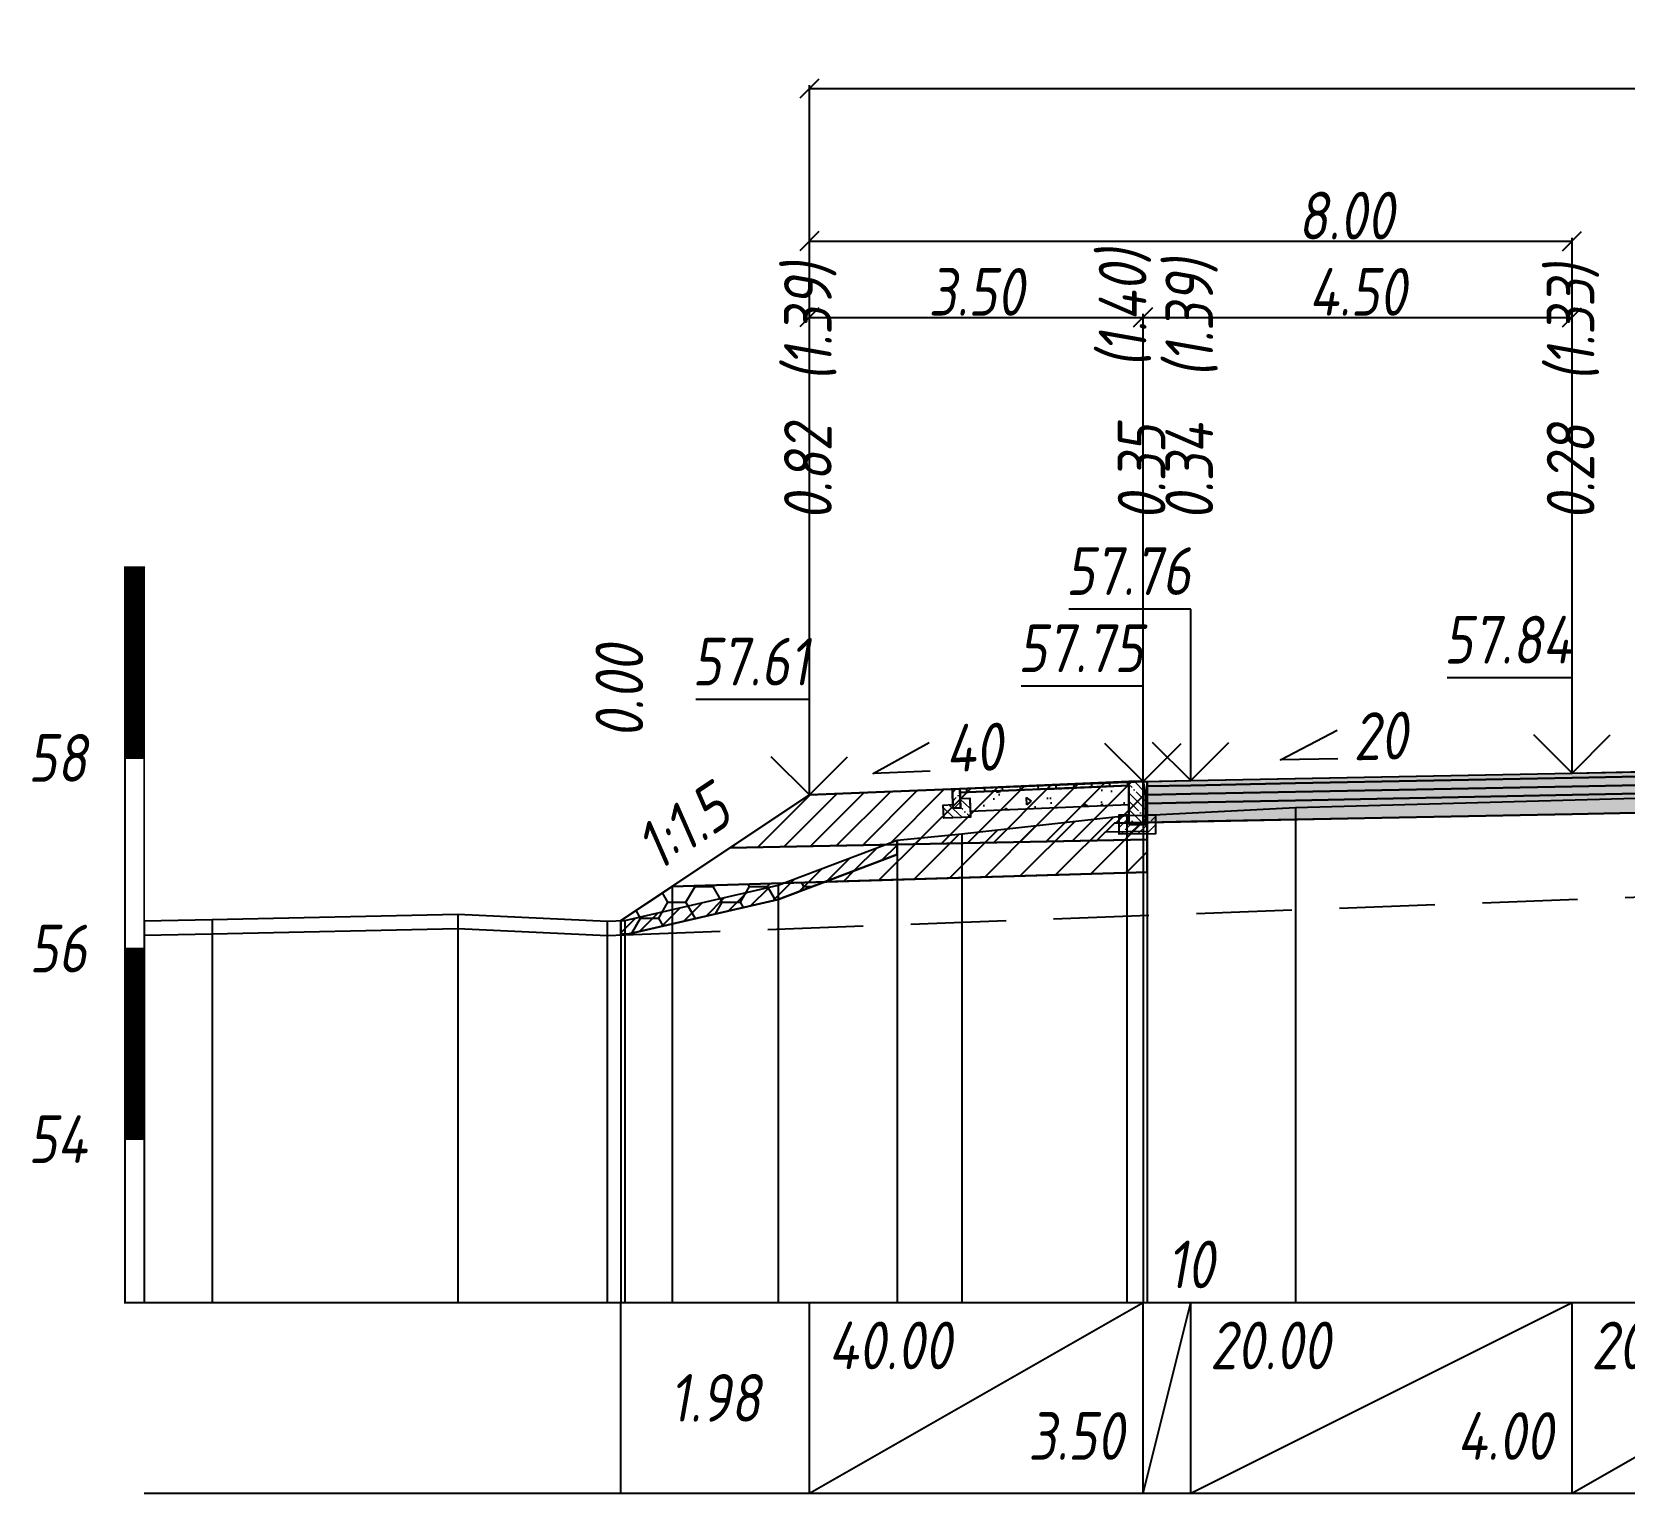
# Model space of a CAD drawing. Extents: x -717 to 1451, y -133302 to 233.
# Drawn here: x -323.6 to -240.1, y -75170.7 to -75094 of the extents above; entities that cross this region are included whole.
import ezdxf
from ezdxf.enums import TextEntityAlignment as Align

# ---------------------------------------------------------------- set-up
doc = ezdxf.new("R2010")
doc.units = 0
doc.linetypes.add('штриховая', pattern=[0.75, 0.5, -0.25])
for name, color, linetype in [('Интерполированный поперечник', 2, 'Continuous'), ('КОД_399', 252, 'Continuous'), ('Код_514', 1, 'Continuous'), ('Контур_0', 7, 'Continuous'), ('Контур_2521', 7, 'Continuous'), ('Контур_2564', 7, 'Continuous'), ('Контур_2660', 7, 'Continuous'), ('Контур_2665', 7, 'Continuous'), ('Контур_400', 7, 'Continuous'), ('Контур_508', 7, 'Continuous'), ('Контур_512', 7, 'Continuous'), ('Контур_513', 7, 'Continuous'), ('Красный поперечник', 1, 'Continuous'), ('Линейка абсолютных высот', 7, 'Continuous'), ('Объём_2501', 7, 'Continuous'), ('Объём_2564', 7, 'Continuous'), ('Объём_2650', 7, 'Continuous'), ('Объём_2660', 7, 'Continuous'), ('Объём_2661', 7, 'Continuous'), ('Объём_2665', 7, 'Continuous'), ('Объём_2666', 7, 'Continuous'), ('Объём_2753', 7, 'Continuous'), ('Откосы', 7, 'Continuous'), ('Отметки покрытия', 7, 'Continuous'), ('Рабочие отметки', 7, 'Continuous'), ('Рабочие отметки доп.', 7, 'Continuous'), ('Слои выравнивания', 7, 'Continuous'), ('Таблица', 7, 'Continuous'), ('Уклоны проезжей части', 7, 'Continuous'), ('Черный поперечник', 3, 'Continuous')]:
    doc.layers.add(name, color=color, linetype=linetype)
for name, color, linetype, true_color in [('Контур_2540', 2, 'Continuous', 0xffff00), ('Контур_2560', 2, 'Continuous', 0xffff00), ('Контур_2561', 7, 'Continuous', 0xff8040), ('Контур_2562', 3, 'Continuous', 0x00ff00), ('Контур_2563', 7, 'Continuous', 0xff8000), ('Контур_2570', 7, 'Continuous', 0x80ff00), ('Контур_2725', 7, 'Continuous', 0x323232), ('Контур_2736', 4, 'Continuous', 0x00ffff), ('Контур_2760', 7, 'Continuous', 0x323232), ('Контур_2761', 7, 'Continuous', 0x323232), ('Контур_2762', 7, 'Continuous', 0x323232), ('Контур_2763', 7, 'Continuous', 0x323232), ('Контур_402', 7, 'Continuous', 0xff6464), ('Контур_703', 4, 'Continuous', 0x00ffff), ('Объём_2500', 7, 'Continuous', 0xc0c0c0), ('Объём_2520', 7, 'Continuous', 0x80ffff), ('Объём_2540', 2, 'Continuous', 0xffff00), ('Объём_2560', 2, 'Continuous', 0xffff00), ('Объём_2561', 7, 'Continuous', 0xff8040), ('Объём_2562', 3, 'Continuous', 0x00ff00), ('Объём_2563', 7, 'Continuous', 0xff8000), ('Объём_2570', 7, 'Continuous', 0x80ff00), ('Объём_2600', 7, 'Continuous', 0x808000), ('Объём_2746', 2, 'Continuous', 0xffff00)]:
    doc.layers.add(name, color=color, linetype=linetype, true_color=true_color)
doc.styles.get("Standard").update_dxf_attribs({"font": 'txt', "height": 2.5})
doc.styles.add('М', font='romand.shx', dxfattribs={"width": 0.8, "oblique": 10, "height": 2.5})
doc.dimstyles.get("Standard").update_dxf_attribs({"dimtxt": 0.18, "dimasz": 0.18, "dimexe": 0.18, "dimexo": 0.0625, "dimgap": 0.09, "dimtad": 0, "dimtih": 1, "dimtoh": 1, "dimdec": 4, "dimzin": 0, "dimdsep": 46, "dimtxsty": 'Standard', "dimcen": 0.09, "dimadec": 0, "dimazin": 0, "dimtfac": 1, "dimtdec": 4, "dimtofl": 0, "dimtmove": 0, "dimatfit": 3, "dimfxl": 1, "dimtolj": 1, "dimtzin": 0, "dimarcsym": 0})
pattern_1 = [(45.00000125, (-397.751646, -2482.17408), (-0.026516505928, 0.026516504769), []), (135.00000034, (-397.751646, -2482.17408), (-0.02651650519, -0.026516505506), [])]

# ---------------------------------------------------------------- blocks, each defined once
blk = doc.blocks.new('_Oblique')
at = {"color": 0, "linetype": 'ByBlock', "lineweight": -2}
blk.add_line((-0.5, -0.5), (0.5, 0.5), dxfattribs=at)
blk = doc.blocks.new('*D3096')
at = {"color": 0, "lineweight": -2, "transparency": 16777216}
for p, q in [((-282.863, -75134.069), (-282.863, -75108.836)), ((-282.863, -75109.016), (-265.363, -75109.016)), ((-265.363, -75133.369), (-265.363, -75108.836))]:
    blk.add_line(p, q, dxfattribs=at)
at = {"layer": 'Defpoints', "color": 0, "transparency": 16777216}
for p in [(-265.363, -75109.016), (-265.363, -75133.431), (-282.863, -75134.131)]:
    blk.add_point(p, dxfattribs=at)
at = {"color": 0, "lineweight": -2, "transparency": 16777216, "rotation": 180}
blk.add_blockref('_Oblique', (-282.863, -75109.016), dxfattribs=at)
at = {"color": 0, "lineweight": -2, "transparency": 16777216}
blk.add_blockref('_Oblique', (-265.363, -75109.016), dxfattribs=at)
at = {"color": 0, "transparency": 16777216, "insert": (-274.113, -75107.676), "char_height": 2.5, "width": 0.75, "attachment_point": 5, "style": 'М'}
blk.add_mtext('\\A1;3.50', dxfattribs=at)
blk = doc.blocks.new('*D3098')
at = {"color": 0, "lineweight": -2, "transparency": 16777216}
for p, q in [((-265.363, -75133.369), (-265.363, -75108.836)), ((-265.363, -75109.016), (-242.863, -75109.016)), ((-242.863, -75132.919), (-242.863, -75108.836))]:
    blk.add_line(p, q, dxfattribs=at)
at = {"layer": 'Defpoints', "color": 0, "transparency": 16777216}
for p in [(-242.863, -75109.016), (-265.363, -75133.431), (-242.863, -75132.981)]:
    blk.add_point(p, dxfattribs=at)
at = {"color": 0, "lineweight": -2, "transparency": 16777216, "rotation": 180}
blk.add_blockref('_Oblique', (-265.363, -75109.016), dxfattribs=at)
at = {"color": 0, "lineweight": -2, "transparency": 16777216}
blk.add_blockref('_Oblique', (-242.863, -75109.016), dxfattribs=at)
at = {"color": 0, "transparency": 16777216, "insert": (-254.113, -75107.676), "char_height": 2.5, "width": 0.75, "attachment_point": 5, "style": 'М'}
blk.add_mtext('\\A1;4.50', dxfattribs=at)
blk = doc.blocks.new('*D3101')
at = {"color": 0, "lineweight": -2, "transparency": 16777216}
for p, q in [((-282.863, -75134.069), (-282.863, -75104.836)), ((-282.863, -75105.016), (-242.863, -75105.016)), ((-242.863, -75132.919), (-242.863, -75104.836))]:
    blk.add_line(p, q, dxfattribs=at)
at = {"layer": 'Defpoints', "color": 0, "transparency": 16777216}
for p in [(-242.863, -75105.016), (-242.863, -75132.981), (-282.863, -75134.131)]:
    blk.add_point(p, dxfattribs=at)
at = {"color": 0, "lineweight": -2, "transparency": 16777216, "rotation": 180}
blk.add_blockref('_Oblique', (-282.863, -75105.016), dxfattribs=at)
at = {"color": 0, "lineweight": -2, "transparency": 16777216}
blk.add_blockref('_Oblique', (-242.863, -75105.016), dxfattribs=at)
at = {"color": 0, "transparency": 16777216, "insert": (-254.718, -75103.676), "char_height": 2.5, "width": 0.72, "attachment_point": 5, "style": 'М'}
blk.add_mtext('\\A1;8.00', dxfattribs=at)
blk = doc.blocks.new('*D3102')
at = {"color": 0, "lineweight": -2, "transparency": 16777216}
for p, q in [((-282.863, -75134.069), (-282.863, -75096.836)), ((-133.863, -75133.369), (-133.863, -75096.836)), ((-282.863, -75097.016), (-133.863, -75097.016))]:
    blk.add_line(p, q, dxfattribs=at)
at = {"layer": 'Defpoints', "color": 0, "transparency": 16777216}
for p in [(-133.863, -75097.016), (-133.863, -75133.431), (-282.863, -75134.131)]:
    blk.add_point(p, dxfattribs=at)
at = {"color": 0, "lineweight": -2, "transparency": 16777216, "rotation": 180}
blk.add_blockref('_Oblique', (-282.863, -75097.016), dxfattribs=at)
at = {"color": 0, "lineweight": -2, "transparency": 16777216}
blk.add_blockref('_Oblique', (-133.863, -75097.016), dxfattribs=at)
at = {"color": 0, "transparency": 16777216, "insert": (-208.363, -75095.676), "char_height": 2.5, "width": 0.93, "attachment_point": 5, "style": 'М'}
blk.add_mtext('\\A1;29.80', dxfattribs=at)
blk = doc.blocks.new('Тротуар1')
at = {"linetype": 'Continuous', "lineweight": 13}
h = blk.add_hatch(dxfattribs=at)
h.set_pattern_fill('ANSI35', scale=5, angle=90)
h.set_pattern_definition([(135, (-1541.6927, -4801.9416), (-0.88388348, -0.88388348), []), (135, (-1541.6927, -4801.0577), (-0.88388348, -0.88388348), [1.5625, -0.3125, 0, -0.3125])])
h.paths.add_polyline_path([(-16.72, -1.24), (-17.72, -1.24), (-17.72, -2.24), (-18.52, -2.24), (-18.52, -1.85), (-19.52, -1.89), (-19.52, -3.24), (-16.72, -3.24)])
h = blk.add_hatch(dxfattribs=at)
h.set_pattern_fill('ANSI35', scale=5)
h.set_pattern_definition([(45, (-1541.6927, -4800.4416), (-0.88388348, 0.88388348), []), (45, (-1540.8088, -4800.4416), (-0.88388348, 0.88388348), [1.5625, -0.3125, 0, -0.3125])])
h.paths.add_polyline_path([(-17.72, -0.24), (-18.52, -0.24), (-18.52, -2.24), (-17.72, -2.24)])
at = {"linetype": 'Continuous'}
h = blk.add_hatch(dxfattribs=at)
h.set_pattern_fill('ANSI31', color=256, scale=15, angle=45, style=0)
h.set_pattern_definition([(90, (-1932.1888, -4954.235), (-1.875, 3e-16), [])])
h.paths.add_polyline_path([(0, 0), (-17.72, -0.24), (-17.71, -0.63), (-11.04, -0.58), (0, -0.4)])
at = {"layer": 'КОД_399'}
h = blk.add_hatch(dxfattribs=at)
h.set_pattern_fill('AR-CONC', scale=0.7, angle=45, style=0)
h.set_pattern_definition([(95, (-1932.189, -4954.235), (3.860864, 3.2396496), [0.525, -5.775]), (40, (-1932.189, -4954.235), (-4.409945, 3.036377), [0.42, -4.62]), (145.45144, (-1931.867, -4953.965), (-0.549081, 6.2760265), [0.4461813, -4.907995]), (91.1842, (-1933.179, -4953.245), (6.101854, 4.4632964), [0.7875, -8.6625]), (141.63564, (-1932.67, -4952.873), (-0.1953, 9.447982), [0.669272, -7.361996]), (36.18416, (-1933.179, -4953.245), (-0.1953, 9.447982), [0.63, -6.93]), (66, (-1932.4363, -4952.9975), (4.947401, 0.9616773), [0.525, -5.775]), (11, (-1932.4363, -4952.9975), (-2.38496, 4.793659), [0.42, -4.62]), (116.45144, (-1932.024, -4952.9174), (2.562441, 5.7553363), [0.4461813, -4.907995]), (82.5, (-1932.1888, -4954.235), (-1.5875523, 1.7079287), [0, -4.564, 0, -4.69, 0, -4.6375]), (52.5, (-1932.1888, -4954.235), (-0.6501106, 3.2543661), [0, -2.674, 0, -4.459, 0, -1.7675]), (12.5, (-1933.2926, -4955.3388), (2.7539272, 2.5306453), [0, -1.75, 0, -5.46, 0, -7.245]), (2.5, (-1933.7876, -4955.8337), (2.3911299, 3.3821186), [0, -2.275, 0, -3.626, 0, -5.145])])
h.paths.add_polyline_path([(0, -0.4), (-17.71, -0.63), (-17.72, -1.24), (-16.71, -1.24), (-16.72, -2.62), (-0.07, -2.41)])
at = {"linetype": 'Continuous'}
blk.add_lwpolyline([(-17.72, -1.24), (-16.72, -1.24), (-16.72, -3.24), (-19.52, -3.24), (-19.52, -1.89), (-18.52, -1.85)], dxfattribs=at)
at = {"color": 7, "lineweight": 30}
for points in [[(-18.52, -0.24), (-18.52, -2.24), (-17.72, -2.24), (-17.72, -0.24), (-18.52, -0.24)], [(-8.6, -0.53), (0, -0.4)]]:
    blk.add_lwpolyline(points, dxfattribs=at)
for points in [[(0, 0), (-17.72, -0.24), (-17.72, -0.63), (0, -0.4)], [(0, -0.4), (-17.71, -0.63), (-17.72, -1.24), (-16.71, -1.24), (-16.72, -2.62), (-0.07, -2.39)]]:
    blk.add_lwpolyline(points, close=True)
blk = doc.blocks.new('БР100.30.18')
at = {"linetype": 'Continuous', "lineweight": 13}
h = blk.add_hatch(dxfattribs=at)
h.set_pattern_fill('ANSI35', scale=5)
h.set_pattern_definition([(45, (-1504.996, -4799.2297), (-0.88388348, 0.88388348), []), (45, (-1504.1121, -4799.2297), (-0.88388348, 0.88388348), [1.5625, -0.3125, 0, -0.3125])])
h.paths.add_polyline_path([(0.3, 3.47), (1.8, 3.47), (1.8, -1.03), (0, -1.03), (0, 1.97)])
h = blk.add_hatch(dxfattribs=at)
h.set_pattern_fill('ANSI35', scale=5, angle=90)
h.set_pattern_definition([(135, (-1504.996, -4800.7297), (-0.88388348, -0.88388348), []), (135, (-1504.996, -4799.8458), (-0.88388348, -0.88388348), [1.5625, -0.3125, 0, -0.3125])])
h.paths.add_polyline_path([(-1, -0.03), (0, -0.03), (0, -1.03), (1.8, -1.03), (1.8, -0.03), (2.8, -0.03), (2.8, -2.03), (-1, -2.03)])
at = {"color": 7, "lineweight": 30}
blk.add_lwpolyline([(1.8, -1.03), (0, -1.03), (0, 1.97), (0.3, 3.47), (1.8, 3.47)], close=True, dxfattribs=at)
at = {"linetype": 'Continuous'}
blk.add_lwpolyline([(0, -0.03), (-1, -0.03), (-1, -2.03), (2.8, -2.03), (2.8, -0.03), (1.8, -0.03)], dxfattribs=at)

msp = doc.modelspace()

# ---------------------------------------------------------------- hatches: boundary and pattern name
at = {"layer": 'Линейка абсолютных высот'}
h = msp.add_hatch(dxfattribs=at)
h.set_pattern_fill('ANSI37', scale=0.3, style=0)
h.set_pattern_definition(pattern_1)
h.paths.add_polyline_path([(-317.752, -75132.127), (-317.752, -75122.127), (-318.752, -75122.127), (-318.752, -75132.127)])
h = msp.add_hatch(dxfattribs=at)
h.set_pattern_fill('ANSI37', scale=0.3, style=0)
h.set_pattern_definition(pattern_1)
h.paths.add_polyline_path([(-317.752, -75152.127), (-317.752, -75142.127), (-318.752, -75142.127), (-318.752, -75152.127)])
at = {"layer": 'Объём_2563'}
h = msp.add_hatch(dxfattribs=at)
h.set_pattern_fill('ANSI31', color=256, scale=0.3)
h.set_pattern_definition([(45, (-398.8762, 14.3014), (-0.673519209, 0.673519209), [])])
h.paths.add_polyline_path([(-266.863, -75135.549), (-267.781, -75136.467), (-287.038, -75136.852), (-282.863, -75134.069), (-265.363, -75133.369), (-265.363, -75135.519)])
at = {"layer": 'Объём_2570'}
h = msp.add_hatch(dxfattribs=at)
h.set_pattern_fill('ANSI31', color=256, scale=0.2)
h.set_pattern_definition([(45, (-398.8762, 14.3014), (-0.449012806, 0.449012806), [])])
h.paths.add_polyline_path([(-278.267, -75137.187), (-284.501, -75139.56), (-292.537, -75141.4), (-292.752, -75141.411), (-292.752, -75140.661), (-292.537, -75140.65), (-284.501, -75138.81), (-278.267, -75136.437)])
at = {"layer": 'Объём_2600'}
h = msp.add_hatch(dxfattribs=at)
h.set_pattern_fill('ANSI31', color=6, scale=0.4)
h.set_pattern_definition([(45, (-398.8762, 14.3014), (-0.898025612, 0.898025612), [])])
h.paths.add_polyline_path([(-265.147, -75138.12), (-282.047, -75138.627), (-278.267, -75137.187), (-278.267, -75136.437), (-274.865, -75136.116), (-266.219, -75135.15), (-265.147, -75135.138)])
h = msp.add_hatch(dxfattribs=at)
h.set_pattern_fill('HONEY', color=5, scale=0.3)
h.set_pattern_definition([(0, (-398.8762, 14.3014), (1.42875, 0.8248891935), [0.9525, -1.905]), (120, (-398.8762, 14.3014), (-1.428749997, 0.824889199), [0.9525, -1.905]), (60, (-398.8762, 14.3014), (3e-09, 1.649778392), [-1.905, 0.9525])])
h.paths.add_polyline_path([(-292.752, -75140.661), (-290.06, -75138.867), (-282.047, -75138.627), (-284.501, -75139.56), (-292.537, -75141.4), (-292.752, -75141.411)])
at = {"layer": 'Слои выравнивания'}
for color, points in [(2, [(-265.147, -75133.364), (-262.863, -75133.319), (-257.361, -75133.209), (-242.863, -75132.919), (-225.363, -75132.569), (-223.57, -75132.533), (-207.815, -75132.218), (-197.649, -75132.014), (-197.649, -75132.264), (-207.815, -75132.468), (-223.57, -75132.783), (-225.363, -75132.819), (-242.863, -75133.169), (-257.361, -75133.459), (-262.863, -75133.569), (-265.147, -75133.614)]), (3, [(-265.147, -75133.614), (-262.863, -75133.569), (-257.361, -75133.459), (-242.863, -75133.169), (-225.363, -75132.819), (-223.57, -75132.783), (-207.815, -75132.468), (-197.649, -75132.264), (-197.649, -75132.714), (-207.815, -75132.918), (-223.57, -75133.233), (-225.363, -75133.269), (-242.863, -75133.619), (-257.361, -75133.909), (-262.863, -75134.019), (-265.147, -75134.064)]), (4, [(-265.147, -75134.064), (-262.863, -75134.019), (-257.361, -75133.909), (-242.863, -75133.619), (-225.363, -75133.269), (-223.57, -75133.233), (-207.815, -75132.918), (-197.649, -75132.714), (-197.649, -75133.164), (-207.815, -75133.368), (-223.57, -75133.683), (-225.363, -75133.719), (-242.863, -75134.069), (-257.361, -75134.359), (-262.863, -75134.469), (-265.147, -75134.514)]), (5, [(-265.147, -75134.514), (-262.863, -75134.469), (-257.361, -75134.359), (-242.863, -75134.069), (-225.363, -75133.719), (-223.57, -75133.683), (-207.815, -75133.368), (-197.649, -75133.164), (-197.649, -75134.164), (-207.815, -75134.368), (-223.57, -75134.683), (-225.363, -75134.719), (-242.863, -75135.069), (-257.361, -75135.359), (-262.863, -75135.469), (-265.147, -75135.514)])]:
    msp.add_hatch(color=color, dxfattribs=at).paths.add_polyline_path(points)

# ---------------------------------------------------------------- linework, layer by layer
at = {"layer": 'Интерполированный поперечник', "linetype": 'штриховая', "ltscale": 10, "flags": 128}
msp.add_lwpolyline([(-292.537, -75141.4), (-173.893, -75136.973)], dxfattribs=at)
at = {"layer": 'Код_514'}
for p, q in [((-292.752, -75170.699), (-292.752, -75160.699)), ((-282.863, -75170.699), (-282.863, -75160.699)), ((-282.863, -75170.699), (-265.363, -75160.699)), ((-265.363, -75170.699), (-265.363, -75160.699)), ((-265.363, -75170.699), (-262.863, -75160.699)), ((-262.863, -75170.699), (-262.863, -75160.699)), ((-262.863, -75170.699), (-242.863, -75160.699)), ((-242.863, -75170.699), (-242.863, -75160.699)), ((-242.863, -75170.699), (-225.363, -75160.699))]:
    msp.add_line(p, q, dxfattribs=at)
at = {"layer": 'Контур_0', "color": 18, "true_color": 0x000000, "flags": 128}
for points in [[(-265.363, -75135.519), (-265.363, -75133.369), (-265.147, -75133.364), (-265.147, -75135.514), (-265.363, -75135.519), (-265.363, -75135.519)], [(-287.038, -75136.852), (-267.781, -75136.467), (-266.863, -75135.549), (-265.363, -75135.519)], [(-266.863, -75135.549), (-265.147, -75135.514), (-265.147, -75136.414), (-267.781, -75136.467), (-266.863, -75135.549), (-266.863, -75135.549)]]:
    msp.add_lwpolyline(points, dxfattribs=at)
at = {"layer": 'Контур_2521', "color": 18, "true_color": 0x000000, "flags": 128}
msp.add_lwpolyline([(-267.322, -75136.008), (-265.147, -75135.964)], dxfattribs=at)
at = {"layer": 'Контур_2540', "flags": 128}
msp.add_lwpolyline([(-265.147, -75138.12), (-290.06, -75138.867), (-287.038, -75136.852), (-265.147, -75136.414), (-265.147, -75138.12), (-265.147, -75138.12)], dxfattribs=at)
at = {"layer": 'Контур_2560', "flags": 128}
msp.add_lwpolyline([(-282.863, -75134.069), (-282.863, -75134.069), (-282.863, -75134.069), (-265.363, -75133.369)], dxfattribs=at)
at = {"layer": 'Контур_2561', "flags": 128}
msp.add_lwpolyline([(-265.363, -75133.369), (-265.363, -75133.369), (-282.863, -75134.069), (-282.863, -75134.069), (-265.363, -75133.369)], dxfattribs=at)
at = {"layer": 'Контур_2562', "flags": 128}
msp.add_lwpolyline([(-282.863, -75134.069), (-282.863, -75134.069), (-282.863, -75134.069), (-282.863, -75134.069), (-282.863, -75134.069)], dxfattribs=at)
at = {"layer": 'Контур_2563', "flags": 128}
msp.add_lwpolyline([(-266.863, -75135.549), (-267.781, -75136.467), (-287.038, -75136.852), (-282.863, -75134.069), (-265.363, -75133.369), (-265.363, -75135.519), (-266.863, -75135.549), (-266.863, -75135.549)], dxfattribs=at)
at = {"layer": 'Контур_2564', "flags": 128}
msp.add_lwpolyline([(-282.863, -75134.069), (-265.363, -75133.369)], dxfattribs=at)
at = {"layer": 'Контур_2570', "flags": 128}
msp.add_lwpolyline([(-317.752, -75141.425), (-314.179, -75141.347), (-301.299, -75141.078), (-293.472, -75141.449), (-292.537, -75141.4), (-292.537, -75141.4), (-284.501, -75139.56), (-278.267, -75137.187), (-278.267, -75136.437), (-274.865, -75136.116), (-266.219, -75135.15), (-265.147, -75135.138), (-257.361, -75134.736), (-223.57, -75133.809), (-207.815, -75133.966), (-194.613, -75134.224), (-190.604, -75134.302), (-187.504, -75134.734)], dxfattribs=at)
at = {"layer": 'Контур_2660', "flags": 128}
msp.add_lwpolyline([(-290.06, -75138.867), (-265.147, -75138.12)], dxfattribs=at)
at = {"layer": 'Контур_2665', "flags": 128}
msp.add_lwpolyline([(-282.863, -75134.069), (-282.863, -75134.069)], dxfattribs=at)
at = {"layer": 'Контур_2725', "flags": 128}
msp.add_lwpolyline([(-265.147, -75135.514), (-262.863, -75135.469), (-257.361, -75135.359), (-242.863, -75135.069), (-225.363, -75134.719), (-223.57, -75134.683), (-207.815, -75134.368), (-197.649, -75134.164), (-197.649, -75134.214), (-196.384, -75134.189), (-196.384, -75134.239), (-195.118, -75134.214), (-194.613, -75134.224)], dxfattribs=at)
at = {"layer": 'Контур_2736', "flags": 128}
msp.add_lwpolyline([(-282.863, -75134.069), (-292.752, -75140.661)], dxfattribs=at)
at = {"layer": 'Контур_2760', "flags": 128}
msp.add_lwpolyline([(-265.147, -75133.364), (-262.863, -75133.319), (-257.361, -75133.209), (-242.863, -75132.919), (-225.363, -75132.569), (-223.57, -75132.533), (-207.815, -75132.218), (-197.649, -75132.014), (-196.384, -75131.989), (-195.118, -75131.964), (-194.613, -75131.954)], dxfattribs=at)
at = {"layer": 'Контур_2761', "flags": 128}
msp.add_lwpolyline([(-265.147, -75133.614), (-262.863, -75133.569), (-257.361, -75133.459), (-242.863, -75133.169), (-225.363, -75132.819), (-223.57, -75132.783), (-207.815, -75132.468), (-197.649, -75132.264), (-196.384, -75132.239), (-195.118, -75132.214), (-194.613, -75132.204)], dxfattribs=at)
at = {"layer": 'Контур_2762', "flags": 128}
msp.add_lwpolyline([(-265.147, -75134.064), (-262.863, -75134.019), (-257.361, -75133.909), (-242.863, -75133.619), (-225.363, -75133.269), (-223.57, -75133.233), (-207.815, -75132.918), (-197.649, -75132.714), (-196.384, -75132.689), (-195.118, -75132.664), (-194.613, -75132.654)], dxfattribs=at)
at = {"layer": 'Контур_2763', "flags": 128}
msp.add_lwpolyline([(-265.147, -75134.514), (-262.863, -75134.469), (-257.361, -75134.359), (-242.863, -75134.069), (-225.363, -75133.719), (-223.57, -75133.683), (-207.815, -75133.368), (-197.649, -75133.164), (-196.384, -75133.139), (-195.118, -75133.114), (-194.613, -75133.104)], dxfattribs=at)
at = {"layer": 'Контур_400', "flags": 128}
msp.add_lwpolyline([(-265.363, -75133.369), (-262.863, -75133.319), (-262.863, -75133.319), (-242.863, -75132.919), (-242.863, -75132.919), (-242.863, -75132.919), (-242.863, -75132.919), (-225.363, -75132.569), (-194.613, -75131.954)], dxfattribs=at)
at = {"layer": 'Контур_402', "flags": 128}
msp.add_lwpolyline([(-290.06, -75138.867), (-265.147, -75138.12), (-265.147, -75135.514), (-197.649, -75134.164), (-197.649, -75134.214), (-196.384, -75134.189), (-196.384, -75134.239), (-195.118, -75134.214), (-194.613, -75134.224), (-194.613, -75136.004), (-126.861, -75138.036)], dxfattribs=at)
at = {"layer": 'Контур_508', "flags": 128}
msp.add_lwpolyline([(-292.752, -75140.661), (-290.06, -75138.867), (-265.147, -75138.12), (-265.147, -75135.514), (-197.649, -75134.164), (-197.649, -75134.214), (-196.384, -75134.189), (-196.384, -75134.239), (-195.118, -75134.214), (-194.613, -75134.224), (-194.613, -75136.004), (-126.861, -75138.036), (-126.861, -75135.04), (-125.638, -75134.224)], dxfattribs=at)
at = {"layer": 'Контур_512', "flags": 128}
msp.add_lwpolyline([(-292.752, -75140.661), (-290.06, -75138.867), (-265.147, -75138.12)], dxfattribs=at)
at = {"layer": 'Контур_513', "flags": 128}
msp.add_lwpolyline([(-292.752, -75140.661), (-290.06, -75138.867), (-265.147, -75138.12), (-265.147, -75135.514), (-197.649, -75134.164), (-197.649, -75134.214), (-196.384, -75134.189), (-196.384, -75134.239), (-195.118, -75134.214), (-194.613, -75134.224), (-194.613, -75136.004), (-126.861, -75138.036), (-126.861, -75135.04), (-125.638, -75134.224)], dxfattribs=at)
at = {"layer": 'Контур_703', "flags": 128}
msp.add_lwpolyline([(-282.863, -75134.069), (-292.752, -75140.661)], dxfattribs=at)
at = {"layer": 'Красный поперечник'}
for p, q in [((-242.863, -75132.919), (-225.363, -75132.569)), ((-282.863, -75134.069), (-265.363, -75133.369)), ((-265.363, -75133.369), (-262.863, -75133.319)), ((-262.863, -75133.319), (-242.863, -75132.919)), ((-292.752, -75140.661), (-282.863, -75134.069)), ((-265.147, -75138.12), (-265.147, -75160.699)), ((-290.06, -75138.867), (-290.06, -75160.699)), ((-292.752, -75140.661), (-292.752, -75160.699))]:
    msp.add_line(p, q, dxfattribs=at)
at = {"layer": 'Линейка абсолютных высот', "color": 7, "const_width": 0.1, "flags": 128}
for points in [[(-317.752, -75132.127), (-317.752, -75122.127), (-318.752, -75122.127), (-318.752, -75132.127), (-317.752, -75132.127)], [(-317.752, -75142.127), (-317.752, -75132.127), (-318.752, -75132.127), (-318.752, -75142.127), (-317.752, -75142.127)], [(-317.752, -75152.127), (-317.752, -75142.127), (-318.752, -75142.127), (-318.752, -75152.127), (-317.752, -75152.127)], [(-317.752, -75160.699), (-317.752, -75152.127), (-318.752, -75152.127), (-318.752, -75160.699), (-317.752, -75160.699)]]:
    msp.add_lwpolyline(points, dxfattribs=at)
at = {"layer": 'Объём_2500', "color": 18, "true_color": 0x000000, "flags": 128}
msp.add_lwpolyline([(-265.363, -75135.519), (-265.363, -75133.369), (-265.147, -75133.364), (-265.147, -75135.514), (-265.363, -75135.519), (-265.363, -75135.519)], dxfattribs=at)
msp.add_lwpolyline([(-265.363, -75135.519), (-265.363, -75133.369), (-265.147, -75133.364), (-265.147, -75135.514), (-265.363, -75135.519), (-265.363, -75135.519)], dxfattribs=at)
at = {"layer": 'Объём_2501', "flags": 128}
for points in [[(-265.363, -75133.369), (-262.863, -75133.319), (-262.863, -75133.319), (-242.863, -75132.919), (-242.863, -75132.919), (-242.863, -75132.919), (-242.863, -75132.919), (-225.363, -75132.569), (-194.613, -75131.954)], [(-265.363, -75133.369), (-262.863, -75133.319), (-262.863, -75133.319), (-242.863, -75132.919)]]:
    msp.add_lwpolyline(points, dxfattribs=at)
at = {"layer": 'Объём_2520', "color": 250, "flags": 128}
msp.add_lwpolyline([(-266.863, -75135.549), (-265.147, -75135.514), (-265.147, -75136.414), (-267.781, -75136.467), (-266.863, -75135.549), (-266.863, -75135.549)], dxfattribs=at)
msp.add_lwpolyline([(-266.863, -75135.549), (-265.147, -75135.514), (-265.147, -75136.414), (-267.781, -75136.467), (-266.863, -75135.549), (-266.863, -75135.549)], dxfattribs=at)
at = {"layer": 'Объём_2540', "flags": 128}
msp.add_lwpolyline([(-265.147, -75138.12), (-290.06, -75138.867), (-287.038, -75136.852), (-265.147, -75136.414), (-265.147, -75138.12), (-265.147, -75138.12)], dxfattribs=at)
msp.add_lwpolyline([(-265.147, -75138.12), (-290.06, -75138.867), (-287.038, -75136.852), (-265.147, -75136.414), (-265.147, -75138.12), (-265.147, -75138.12)], dxfattribs=at)
at = {"layer": 'Объём_2560', "flags": 128}
msp.add_lwpolyline([(-282.863, -75134.069), (-282.863, -75134.069), (-282.863, -75134.069), (-265.363, -75133.369)], dxfattribs=at)
msp.add_lwpolyline([(-282.863, -75134.069), (-282.863, -75134.069), (-282.863, -75134.069), (-265.363, -75133.369)], dxfattribs=at)
at = {"layer": 'Объём_2561', "flags": 128}
msp.add_lwpolyline([(-265.363, -75133.369), (-265.363, -75133.369), (-282.863, -75134.069), (-282.863, -75134.069), (-265.363, -75133.369)], dxfattribs=at)
msp.add_lwpolyline([(-265.363, -75133.369), (-265.363, -75133.369), (-282.863, -75134.069), (-282.863, -75134.069), (-265.363, -75133.369)], dxfattribs=at)
at = {"layer": 'Объём_2562', "flags": 128}
msp.add_lwpolyline([(-282.863, -75134.069), (-282.863, -75134.069), (-282.863, -75134.069), (-282.863, -75134.069), (-282.863, -75134.069)], dxfattribs=at)
msp.add_lwpolyline([(-282.863, -75134.069), (-282.863, -75134.069), (-282.863, -75134.069), (-282.863, -75134.069), (-282.863, -75134.069)], dxfattribs=at)
at = {"layer": 'Объём_2563', "color": 250, "flags": 128}
msp.add_lwpolyline([(-266.863, -75135.549), (-267.781, -75136.467), (-287.038, -75136.852), (-282.863, -75134.069), (-265.363, -75133.369), (-265.363, -75135.519), (-266.863, -75135.549), (-266.863, -75135.549)], dxfattribs=at)
msp.add_lwpolyline([(-266.863, -75135.549), (-267.781, -75136.467), (-287.038, -75136.852), (-282.863, -75134.069), (-265.363, -75133.369), (-265.363, -75135.519), (-266.863, -75135.549), (-266.863, -75135.549)], dxfattribs=at)
at = {"layer": 'Объём_2564', "flags": 128}
msp.add_lwpolyline([(-282.863, -75134.069), (-265.363, -75133.369)], dxfattribs=at)
msp.add_lwpolyline([(-282.863, -75134.069), (-265.363, -75133.369)], dxfattribs=at)
at = {"layer": 'Объём_2570', "flags": 128}
msp.add_lwpolyline([(-278.267, -75137.187), (-284.501, -75139.56), (-292.537, -75141.4), (-292.752, -75141.411), (-292.752, -75140.661), (-292.537, -75140.65), (-284.501, -75138.81), (-278.267, -75136.437), (-278.267, -75137.187), (-278.267, -75137.187)], dxfattribs=at)
msp.add_lwpolyline([(-278.267, -75137.187), (-284.501, -75139.56), (-292.537, -75141.4), (-292.752, -75141.411), (-292.752, -75140.661), (-292.537, -75140.65), (-284.501, -75138.81), (-278.267, -75136.437), (-278.267, -75137.187), (-278.267, -75137.187)], dxfattribs=at)
at = {"layer": 'Объём_2600', "color": 5, "flags": 128}
msp.add_lwpolyline([(-292.752, -75140.661), (-290.06, -75138.867), (-282.047, -75138.627), (-284.501, -75139.56), (-292.537, -75141.4), (-292.752, -75141.411), (-292.752, -75140.661), (-292.752, -75140.661)], dxfattribs=at)
msp.add_lwpolyline([(-292.752, -75140.661), (-290.06, -75138.867), (-282.047, -75138.627), (-284.501, -75139.56), (-292.537, -75141.4), (-292.752, -75141.411), (-292.752, -75140.661), (-292.752, -75140.661)], dxfattribs=at)
at = {"layer": 'Объём_2650', "color": 6, "flags": 128}
msp.add_lwpolyline([(-265.147, -75138.12), (-282.047, -75138.627), (-278.267, -75137.187), (-278.267, -75136.437), (-274.865, -75136.116), (-266.219, -75135.15), (-265.147, -75135.138), (-265.147, -75138.12), (-265.147, -75138.12)], dxfattribs=at)
msp.add_lwpolyline([(-265.147, -75138.12), (-282.047, -75138.627), (-278.267, -75137.187), (-278.267, -75136.437), (-274.865, -75136.116), (-266.219, -75135.15), (-265.147, -75135.138), (-265.147, -75138.12), (-265.147, -75138.12)], dxfattribs=at)
at = {"layer": 'Объём_2660', "flags": 128}
msp.add_lwpolyline([(-290.06, -75138.867), (-265.147, -75138.12)], dxfattribs=at)
msp.add_lwpolyline([(-290.06, -75138.867), (-265.147, -75138.12)], dxfattribs=at)
at = {"layer": 'Объём_2661', "flags": 128}
msp.add_lwpolyline([(-282.863, -75134.069), (-292.752, -75140.661)], dxfattribs=at)
msp.add_lwpolyline([(-282.863, -75134.069), (-292.752, -75140.661)], dxfattribs=at)
at = {"layer": 'Объём_2665', "flags": 128}
msp.add_lwpolyline([(-282.863, -75134.069), (-282.863, -75134.069)], dxfattribs=at)
msp.add_lwpolyline([(-282.863, -75134.069), (-282.863, -75134.069)], dxfattribs=at)
at = {"layer": 'Объём_2666', "flags": 128}
msp.add_lwpolyline([(-282.863, -75134.069), (-292.752, -75140.661)], dxfattribs=at)
msp.add_lwpolyline([(-282.863, -75134.069), (-292.752, -75140.661)], dxfattribs=at)
at = {"layer": 'Объём_2746', "flags": 128}
msp.add_lwpolyline([(-265.147, -75138.12), (-282.047, -75138.627), (-278.267, -75137.187), (-278.267, -75136.437), (-274.865, -75136.116), (-266.219, -75135.15), (-265.147, -75135.138), (-265.147, -75138.12), (-265.147, -75138.12)], dxfattribs=at)
msp.add_lwpolyline([(-265.147, -75138.12), (-282.047, -75138.627), (-278.267, -75137.187), (-278.267, -75136.437), (-274.865, -75136.116), (-266.219, -75135.15), (-265.147, -75135.138), (-265.147, -75138.12), (-265.147, -75138.12)], dxfattribs=at)
at = {"layer": 'Объём_2753', "flags": 128}
msp.add_lwpolyline([(-265.147, -75133.364), (-265.147, -75133.364)], dxfattribs=at)
msp.add_lwpolyline([(-265.147, -75133.364), (-265.147, -75133.364)], dxfattribs=at)
at = {"layer": 'Отметки покрытия', "color": 1}
for p, q in [((-262.863, -75124.319), (-269.263, -75124.319)), ((-262.863, -75133.319), (-262.863, -75124.319)), ((-265.363, -75128.369), (-271.763, -75128.369)), ((-265.363, -75133.369), (-265.363, -75128.369)), ((-242.863, -75127.919), (-249.413, -75127.919)), ((-242.863, -75132.919), (-242.863, -75127.919)), ((-282.863, -75129.069), (-288.813, -75129.069)), ((-282.863, -75134.069), (-282.863, -75129.069)), ((-242.863, -75132.919), (-244.863, -75130.919)), ((-242.863, -75132.919), (-240.863, -75130.919)), ((-265.363, -75133.369), (-267.363, -75131.369)), ((-265.363, -75133.369), (-263.363, -75131.369)), ((-262.863, -75133.319), (-264.863, -75131.319)), ((-262.863, -75133.319), (-260.863, -75131.319)), ((-282.863, -75134.069), (-284.863, -75132.069)), ((-282.863, -75134.069), (-280.863, -75132.069))]:
    msp.add_line(p, q, dxfattribs=at)
at = {"layer": 'Слои выравнивания'}
for p, q in [((-265.363, -75133.369), (-265.363, -75160.699)), ((-265.147, -75133.364), (-265.147, -75160.699))]:
    msp.add_line(p, q, dxfattribs=at)
at = {"layer": 'Слои выравнивания', "color": 2, "flags": 128}
msp.add_lwpolyline([(-265.147, -75133.364), (-262.863, -75133.319), (-257.361, -75133.209), (-242.863, -75132.919), (-225.363, -75132.569), (-223.57, -75132.533), (-207.815, -75132.218), (-197.649, -75132.014), (-197.649, -75132.264), (-207.815, -75132.468), (-223.57, -75132.783), (-225.363, -75132.819), (-242.863, -75133.169), (-257.361, -75133.459), (-262.863, -75133.569), (-265.147, -75133.614)], close=True, dxfattribs=at)
at = {"layer": 'Слои выравнивания', "color": 3, "flags": 128}
msp.add_lwpolyline([(-265.147, -75133.614), (-262.863, -75133.569), (-257.361, -75133.459), (-242.863, -75133.169), (-225.363, -75132.819), (-223.57, -75132.783), (-207.815, -75132.468), (-197.649, -75132.264), (-197.649, -75132.714), (-207.815, -75132.918), (-223.57, -75133.233), (-225.363, -75133.269), (-242.863, -75133.619), (-257.361, -75133.909), (-262.863, -75134.019), (-265.147, -75134.064)], close=True, dxfattribs=at)
at = {"layer": 'Слои выравнивания', "color": 4, "flags": 128}
msp.add_lwpolyline([(-265.147, -75134.064), (-262.863, -75134.019), (-257.361, -75133.909), (-242.863, -75133.619), (-225.363, -75133.269), (-223.57, -75133.233), (-207.815, -75132.918), (-197.649, -75132.714), (-197.649, -75133.164), (-207.815, -75133.368), (-223.57, -75133.683), (-225.363, -75133.719), (-242.863, -75134.069), (-257.361, -75134.359), (-262.863, -75134.469), (-265.147, -75134.514)], close=True, dxfattribs=at)
at = {"layer": 'Слои выравнивания', "color": 5, "flags": 128}
msp.add_lwpolyline([(-265.147, -75134.514), (-262.863, -75134.469), (-257.361, -75134.359), (-242.863, -75134.069), (-225.363, -75133.719), (-223.57, -75133.683), (-207.815, -75133.368), (-197.649, -75133.164), (-197.649, -75134.164), (-207.815, -75134.368), (-223.57, -75134.683), (-225.363, -75134.719), (-242.863, -75135.069), (-257.361, -75135.359), (-262.863, -75135.469), (-265.147, -75135.514)], close=True, dxfattribs=at)
at = {"layer": 'Таблица'}
for p, q in [((-317.752, -75160.699), (-100.638, -75160.699)), ((-317.752, -75170.699), (-100.638, -75170.699))]:
    msp.add_line(p, q, dxfattribs=at)
at = {"layer": 'Уклоны проезжей части', "color": 1, "flags": 128}
for points in [[(-255.154, -75132.166), (-258.153, -75132.226), (-255.184, -75130.666)], [(-276.523, -75132.817), (-279.52, -75132.937), (-276.582, -75131.318)]]:
    msp.add_lwpolyline(points, dxfattribs=at)
at = {"layer": 'Черный поперечник', "color": 7}
for p, q in [((-266.219, -75135.15), (-266.219, -75160.699)), ((-265.147, -75135.138), (-265.147, -75160.699)), ((-257.361, -75134.736), (-257.361, -75160.699)), ((-274.865, -75136.116), (-274.865, -75160.699)), ((-278.267, -75136.437), (-278.267, -75160.699)), ((-284.501, -75138.81), (-284.501, -75160.699)), ((-301.299, -75140.328), (-301.299, -75160.699)), ((-317.752, -75140.675), (-317.752, -75160.699)), ((-314.179, -75140.597), (-314.179, -75160.699)), ((-293.472, -75140.699), (-293.472, -75160.699)), ((-292.537, -75140.65), (-292.537, -75160.699))]:
    msp.add_line(p, q, dxfattribs=at)
at = {"layer": 'Черный поперечник', "flags": 128}
msp.add_lwpolyline([(-317.752, -75140.675), (-314.179, -75140.597), (-301.299, -75140.328), (-293.472, -75140.699), (-292.537, -75140.65), (-284.501, -75138.81), (-278.267, -75136.437), (-274.865, -75136.116), (-266.219, -75135.15), (-265.147, -75135.138), (-257.361, -75134.736), (-223.57, -75133.809), (-207.815, -75133.966), (-194.613, -75134.224), (-190.604, -75134.302), (-187.504, -75134.734)], dxfattribs=at)

# ---------------------------------------------------------------- block references
at = {"xscale": 0.4999999999999981, "yscale": 0.4999999999999981, "zscale": 0.4999999999999981, "rotation": 1.71443905944475}
msp.add_blockref('Тротуар1', (-266.113, -75133.369), dxfattribs=at)
at = {"lineweight": 18, "xscale": -0.5, "yscale": 0.5, "zscale": 0.5, "rotation": 0.05553677703885818}
msp.add_blockref('БР100.30.18', (-265.211, -75135.102), dxfattribs=at)

# ---------------------------------------------------------------- texts
at = {"layer": 'Код_514', "style": 'М', "oblique": 10, "width": 0.8}
for s, p in [('40.00', (-281.863, -75161.699)), ('20.00', (-261.863, -75161.699)), ('20.00', (-241.863, -75161.699))]:
    msp.add_text(s, height=2.5, dxfattribs=at).set_placement(p, align=Align.TOP_LEFT)
msp.add_text('1.98', height=2.5, dxfattribs=at).set_placement((-287.807, -75165.699), align=Align.MIDDLE_CENTER)
for s, p in [('3.50', (-266.363, -75169.699)), ('4.00', (-243.863, -75169.699))]:
    msp.add_text(s, height=2.5, dxfattribs=at).set_placement(p, align=Align.BOTTOM_RIGHT)
at = {"layer": 'Линейка абсолютных высот', "style": 'М', "oblique": 10, "width": 0.8}
for s, p in [('58', (-320.752, -75132.127)), ('56', (-320.752, -75142.127)), ('54', (-320.752, -75152.127))]:
    msp.add_text(s, height=2.5, dxfattribs=at).set_placement(p, align=Align.MIDDLE_RIGHT)
at = {"layer": 'Откосы', "color": 1, "style": 'М', "oblique": 10, "width": 0.8}
for s, rotation, p in [('40', 2.29061, (-274.153, -75133.576)), ('20', 1.14576, (-252.883, -75132.975)), ('1:1.5', 33.69007, (-288.362, -75137.389))]:
    msp.add_text(s, height=2.5, rotation=rotation, dxfattribs=at).set_placement(p, align=Align.BOTTOM_CENTER)
at = {"layer": 'Отметки покрытия', "color": 1, "style": 'М', "oblique": 10, "width": 0.8}
for s, p in [('57.76', (-262.863, -75124.326)), ('57.75', (-265.363, -75128.376)), ('57.84', (-242.863, -75127.926)), ('57.61', (-282.863, -75129.076))]:
    msp.add_text(s, height=2.5, dxfattribs=at).set_placement(p, align=Align.BOTTOM_RIGHT)
at = {"layer": 'Рабочие отметки', "color": 1, "style": 'М', "oblique": 10, "width": 0.8}
for s, p in [('0.82', (-282.941, -75119.669)), ('0.35', (-265.441, -75119.669)), ('0.28', (-242.941, -75119.669)), ('0.34', (-262.941, -75119.669)), ('0.00', (-292.83, -75131.092))]:
    msp.add_text(s, height=2.5, rotation=90, dxfattribs=at).set_placement(p, align=Align.MIDDLE_LEFT)
at = {"layer": 'Рабочие отметки доп.', "color": 1, "style": 'М', "oblique": 10, "width": 0.8}
for s, p in [('(1.40)', (-266.438, -75111.648)), ('(1.39)', (-282.941, -75112.369)), ('(1.39)', (-262.941, -75112.169)), ('(1.33)', (-242.941, -75112.369))]:
    msp.add_text(s, height=2.5, rotation=90, dxfattribs=at).set_placement(p, align=Align.MIDDLE_LEFT)
at = {"layer": 'Слои выравнивания', "style": 'М', "oblique": 10, "width": 0.8}
msp.add_text('10', height=2.5, dxfattribs=at).set_placement((-262.863, -75160.699), align=Align.BOTTOM_CENTER)

# ---------------------------------------------------------------- dimensions: what is measured, and where the dimension line sits
at = {"color": 5}
for base, p1, p2, picture, middle in [((-133.863, -75097.016), (-282.863, -75134.131), (-133.863, -75133.431), '*D3102', (-208.363, -75095.676)), ((-265.363, -75109.016), (-282.863, -75134.131), (-265.363, -75133.431), '*D3096', (-274.113, -75107.676)), ((-242.863, -75109.016), (-265.363, -75133.431), (-242.863, -75132.981), '*D3098', (-254.113, -75107.676))]:
    dim = msp.add_linear_dim(base=base, p1=p1, p2=p2, angle=180, dimstyle='Standard', override={"dimtxt": 2.5, "dimasz": 1, "dimtad": 1, "dimdec": 2, "dimlfac": 0.2, "dimtxsty": 'М', "dimblk1": 'Oblique', "dimblk2": 'Oblique', "dimsah": 1}, dxfattribs=at)
    dim.commit()
    dim.dimension.update_dxf_attribs({"geometry": picture, "text_midpoint": middle})
dim = msp.add_linear_dim(base=(-242.863, -75105.016), p1=(-282.863, -75134.131), p2=(-242.863, -75132.981), angle=180, dimstyle='Standard', override={"dimtxt": 2.5, "dimasz": 1, "dimtad": 1, "dimdec": 2, "dimlfac": 0.2, "dimtxsty": 'М', "dimblk1": 'Oblique', "dimblk2": 'Oblique', "dimsah": 1}, dxfattribs=at)
dim.commit()
dim.dimension.update_dxf_attribs({"geometry": '*D3101', "text_midpoint": (-254.718, -75105.016), "dimtype": 160})

doc.saveas('drawing.dxf')
